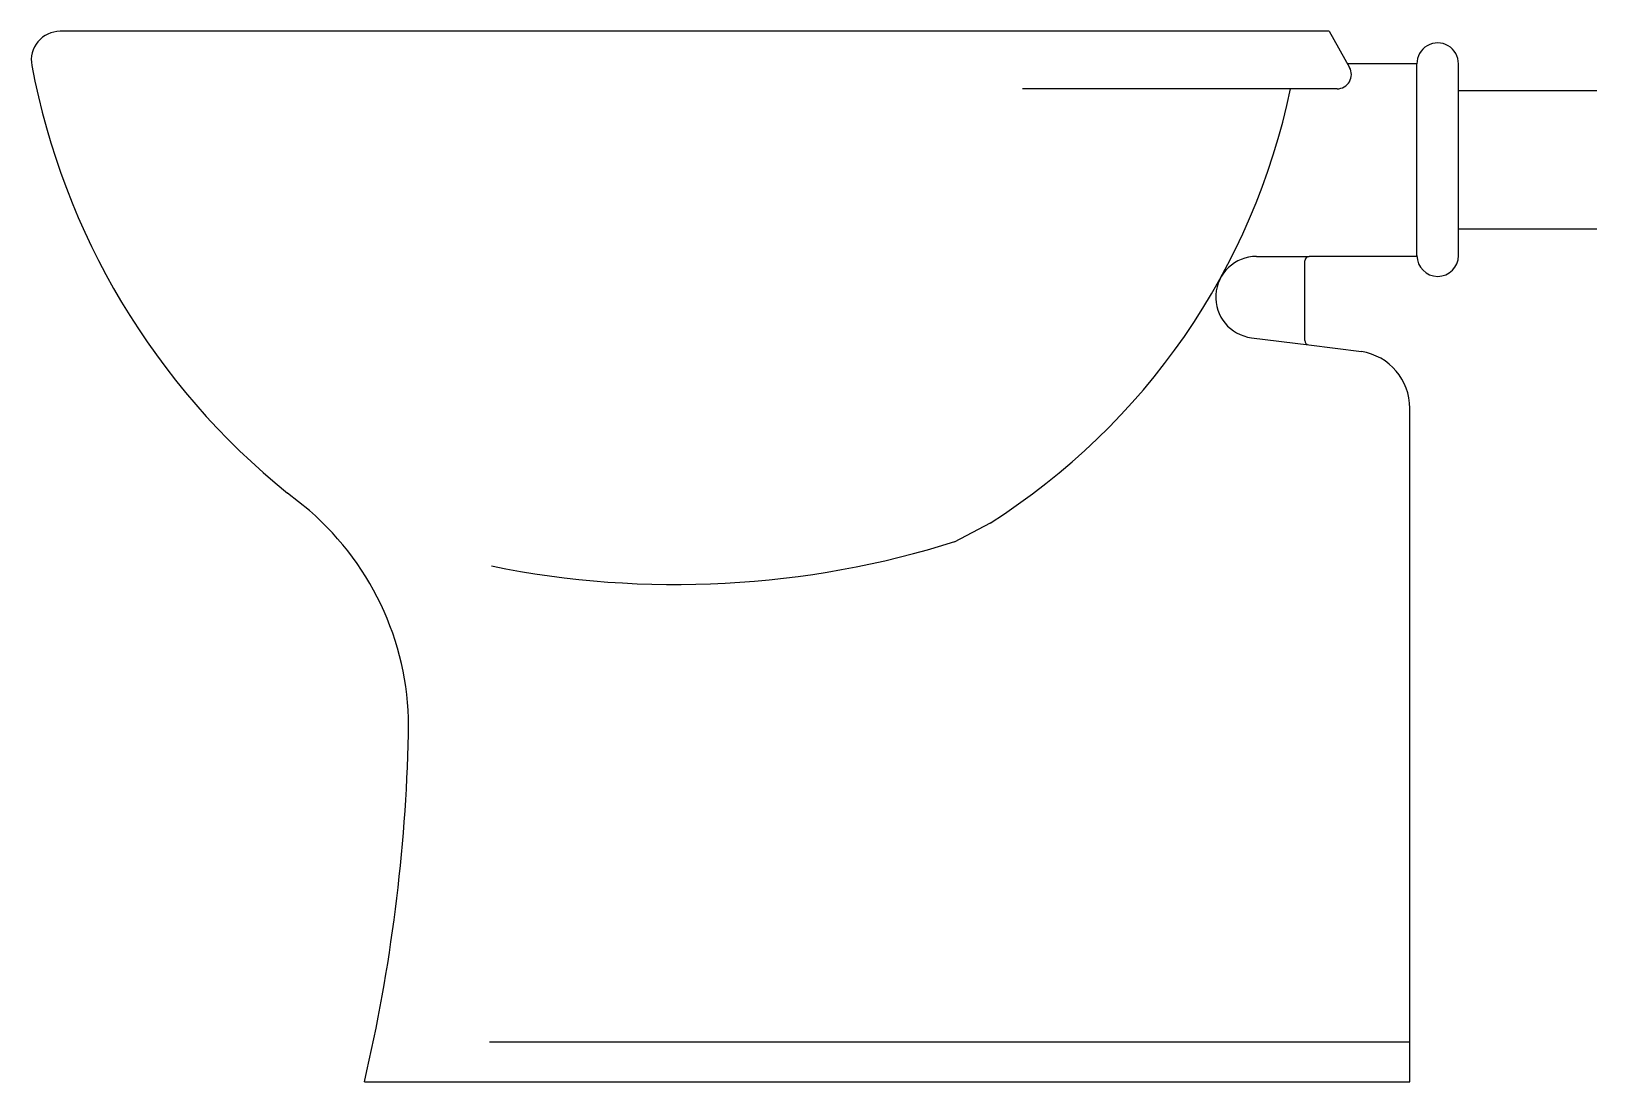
# Model space of a CAD drawing. Header units: millimetres. Extents: x -3001.424 to -3000.858, y 2977.204 to 2977.584.
import ezdxf

# ---------------------------------------------------------------- set-up
doc = ezdxf.new("R2010")
doc.units = ezdxf.units.MM
doc.header["$LTSCALE"] = 10
doc.layers.add('banheiro_louças', color=2, linetype='Continuous')

msp = doc.modelspace()

# ---------------------------------------------------------------- linework, layer by layer
at = {"layer": 'banheiro_louças'}
for p, q in [((-3000.954902320869, 2977.584279109077), (-3001.414031020869, 2977.584279109077)), ((-3000.954902320869, 2977.584279109077), (-3000.947561643869, 2977.571229017078)), ((-3000.923183656869, 2977.572475606077), (-3000.948262850869, 2977.572475606077)), ((-3000.923183656869, 2977.503136527078), (-3000.923183656869, 2977.572553631077)), ((-3000.908156289869, 2977.503136527078), (-3000.908156289869, 2977.572553631077)), ((-3000.952093645869, 2977.563479985078), (-3001.065865647869, 2977.563479985078)), ((-3000.908156289869, 2977.562845079078), (-3000.858156289869, 2977.562845079078)), ((-3000.908156289869, 2977.512845079078), (-3000.858156289869, 2977.512845079078)), ((-3000.981214481869, 2977.502844105077), (-3000.962152386869, 2977.502844105077)), ((-3000.963712320869, 2977.472376103077), (-3000.963712320869, 2977.501284170077)), ((-3000.923183656869, 2977.502844105077), (-3000.962152386869, 2977.502844105077)), ((-3000.983053072869, 2977.473426765077), (-3000.962346619869, 2977.470828308077)), ((-3000.962346619869, 2977.470828308077), (-3000.943233894869, 2977.468429848078)), ((-3000.925731549869, 2977.204279114078), (-3000.925731549869, 2977.447893665078)), ((-3001.323826782869, 2977.410866413077), (-3001.331721863869, 2977.417232678077)), ((-3001.077552463869, 2977.406377347078), (-3001.090538838869, 2977.399480400078)), ((-3001.258725524869, 2977.218734505078), (-3000.925731549869, 2977.218734505078)), ((-3001.303911621869, 2977.204279114078), (-3000.925731549869, 2977.204279114078))]:
    msp.add_line(p, q, dxfattribs=at)
for centre, radius, start, end in [((-3001.414031020869, 2977.573879547078), 0.010399562, 90, 190.6420110000033), ((-3000.915669972869, 2977.572553603078), 0.007513684, 359.4052229999937, 180.5947770000064), ((-3001.168153475869, 2977.620080905078), 0.2605801620000001, 190.6420110000033, 231.1187369999973), ((-3000.952093645869, 2977.568679766077), 0.005199781, 270, 29.35775400000116), ((-3001.209215018869, 2977.613574549077), 0.245490751, 302.4337390000018, 348.2255880000005), ((-3000.981214463869, 2977.488077977077), 0.014766127, 90.00007200000009, 262.8472320000004), ((-3000.962152386869, 2977.501284170077), 0.001559934, 90, 180), ((-3000.915669972869, 2977.503136527078), 0.007513684, 180, 7.016477563892661e-15), ((-3000.962152386869, 2977.472376103077), 0.001559934, 180, 262.8473309999996), ((-3000.946530673869, 2977.447893665078), 0.020799124, 7.016477563892661e-15, 80.87982999999943), ((-3001.391621194869, 2977.332412484077), 0.103687518, 358.6560970000042, 49.16871199999687), ((-3001.191236051869, 2977.719729989078), 0.335590451, 258.5251700000004, 287.5633679999985), ((-3001.905449247869, 2977.344466805078), 0.617656947, 346.8814329999975, 358.6560970000042)]:
    msp.add_arc(centre, radius, start, end, dxfattribs=at)

doc.saveas('drawing.dxf')
